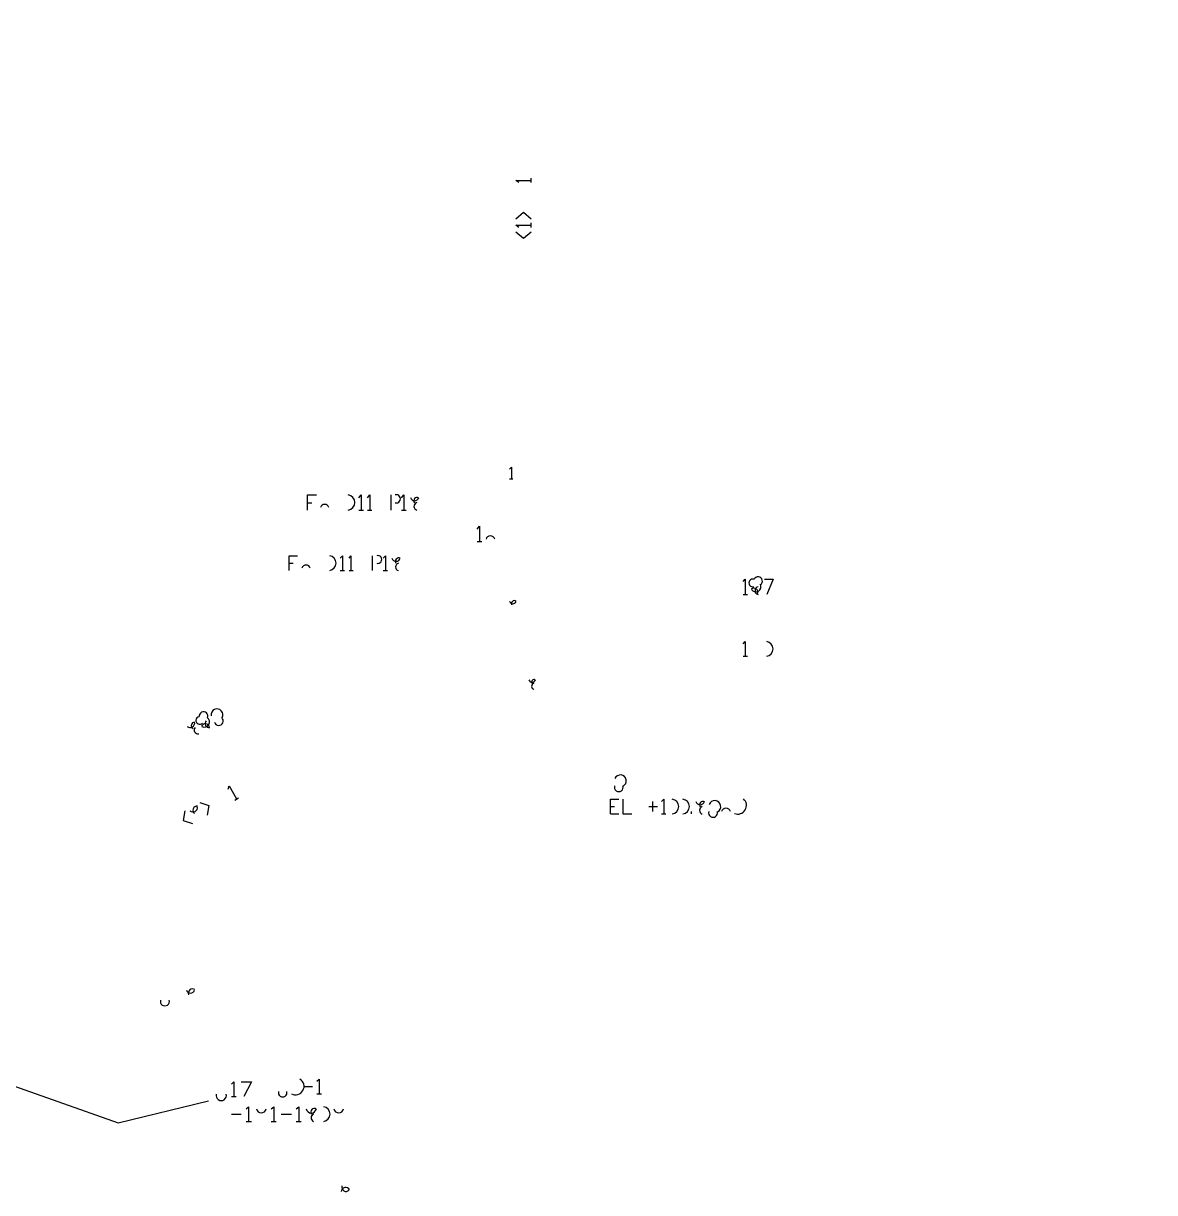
# Model space of a CAD drawing. Header units: millimetres. Extents: x 35 to 1147, y 31 to 824.
# Drawn here: x 467.6 to 762.1, y 252.9 to 557.3 of the extents above; entities that cross this region are included whole.
import ezdxf

# ---------------------------------------------------------------- set-up
doc = ezdxf.new("R2010")
doc.units = ezdxf.units.MM
for name, color, linetype in [('ARCS', 4, 'Continuous'), ('CURVES', 6, 'Continuous'), ('LINES', 7, 'Continuous')]:
    doc.layers.add(name, color=color, linetype=linetype)

msp = doc.modelspace()

# ---------------------------------------------------------------- linework, layer by layer
at = {"layer": 'ARCS'}
for centre, radius, start, end in [((625.06, 573.94), 156.18, 270.022, 270.022), ((603.19, 510.28), 74.52, 90.2076, 90.2076), ((603.73, 547.54), 37.26, 89.5848, 89.5848), ((624.94, 495.85), 78.09, 269.956, 269.956), ((598.03, 520.57), 3.09, 0.5563, 0.5563), ((594.91, 517.24), 3.36, 90.5116, 90.5116), ((594.97, 518.89), 1.59, 88.9191, 88.9191), ((601.09, 517.21), 3.33, 270.5162, 270.5162), ((599.53, 520.51), 1.47, 358.8309, 358.8309), ((597.94, 513.82), 3.06, 181.1233, 181.1233), ((596.47, 513.94), 1.47, 177.6627, 177.6627), ((601.03, 515.53), 1.65, 268.9584, 268.9584), ((515.05, 371.95), 102.08, 209.9934, 209.9934), ((557.83, 435.7), 18.45, 0.1863, 0.1863), ((557.74, 429.46), 18.42, 180.1866, 180.1866), ((566.95, 435.58), 9.09, 359.6218, 359.6218), ((588.34, 432.49), 12.18, 0.1411, 0.1411), ((553.15, 419.89), 18.45, 0.0932, 0.0932), ((548.5, 429.58), 9.18, 179.6255, 179.6255), ((594.43, 432.43), 6.09, 359.7178, 359.7178), ((601.15, 438.07), 3.23, 317.2605, 317.2605), ((602.26, 436.9), 1.61, 315, 315), ((514.87, 346.78), 89.64, 30.1778, 30.1778), ((539.35, 432.64), 3.12, 90.5509, 90.5509), ((539.41, 434.08), 1.44, 88.8065, 88.8065), ((576.22, 432.52), 3.12, 271.1017, 271.1017), ((602.38, 434.29), 1.97, 254.0546, 254.0546), ((602.47, 435.79), 0.994, 275.1944, 275.1944), ((602.05, 435.43), 0.518, 259.992, 259.992), ((602.95, 435.73), 1.41, 273.6522, 273.6522), ((602.83, 435.67), 1.23, 274.1849, 274.1849), ((602.29, 435.22), 0.666, 262.2348, 262.2348), ((602.23, 435.85), 0.577, 278.9726, 278.9726), ((603.28, 435.73), 1.59, 90, 90), ((602.77, 434.89), 0.934, 264.4725, 264.4725), ((602.65, 434.98), 0.785, 263.4181, 263.4181), ((603.4, 435.67), 1.47, 274.6669, 274.6669), ((602.86, 436.51), 0.904, 174.2894, 174.2894), ((603.25, 435.01), 1.11, 355.3645, 355.3645), ((602.92, 436.87), 0.726, 172.875, 172.875), ((603.64, 436.33), 1.32, 183.9005, 183.9005), ((603.73, 435.55), 1.41, 93.6522, 93.6522), ((604.87, 432.7), 2.54, 104.3646, 104.3646), ((603.16, 434.98), 0.789, 261.2538, 261.2538), ((603.31, 434.62), 0.932, 356.3086, 356.3086), ((603.16, 436.99), 0.607, 171.4692, 171.4692), ((603.55, 436.69), 0.994, 185.1944, 185.1944), ((603.97, 435.55), 1.41, 93.6522, 93.6522), ((603.31, 436.06), 0.661, 140.5275, 140.5275), ((603.52, 436.51), 0.819, 81.573, 81.573), ((603.67, 436.81), 0.755, 186.8428, 186.8428), ((603.91, 436.39), 0.934, 84.4725, 84.4725), ((603.73, 435.58), 0.752, 156.5014, 156.5014), ((603.55, 437.05), 0.518, 190.008, 190.008), ((603.94, 434.68), 0.816, 342.8973, 342.8973), ((604.33, 435.52), 1.2, 94.2892, 94.2892), ((604.15, 436.39), 0.934, 84.4725, 84.4725), ((604.78, 434.05), 1.36, 97.5946, 97.5946), ((604.45, 435.64), 0.964, 95.3558, 95.3558), ((604.51, 436.24), 0.845, 83.8845, 83.8845), ((604.63, 436.24), 0.726, 82.875, 82.875), ((604.84, 435.64), 0.612, 101.3099, 101.3099), ((551.92, 432.58), 1.99, 276.9112, 83.0888), ((564.7, 433.54), 1.06, 253.6105, 106.3895), ((569.47, 434.2), 1.14, 197.9691, 341.0754), ((570.13, 433.03), 0.879, 64.29, 216.4692), ((570.28, 431.59), 0.99, 104.4703, 256.373), ((576.1, 431.05), 1.41, 267.5634, 267.5634), ((588.85, 427.54), 5.07, 0.678, 0.678), ((597.22, 432.64), 0.603, 275.7106, 275.7106), ((598, 433.09), 0.882, 162.1811, 162.1811), ((598.84, 432.79), 1.71, 168.887, 168.887), ((598.84, 432.22), 1.71, 10.1247, 10.1247), ((598.84, 432.22), 1.71, 10.1247, 10.1247), ((598, 432.91), 0.866, 165.9638, 165.9638), ((598, 432.91), 0.866, 165.9638, 165.9638), ((598.84, 432.67), 1.69, 172.875, 172.875), ((598.84, 432.67), 1.69, 172.875, 172.875), ((598, 432.64), 0.849, 171.8699, 171.8699), ((598.84, 432.49), 1.68, 178.977, 178.977), ((598.84, 432.49), 1.68, 1.023, 1.023), ((598.84, 432.4), 1.68, 4.0856, 4.0856), ((599.65, 432.28), 0.878, 7.8533, 7.8533), ((599.68, 432.28), 0.849, 8.1301, 8.1301), ((599.68, 432.43), 0.841, 357.9546, 357.9546), ((599.68, 432.37), 0.841, 2.0454, 2.0454), ((600.01, 432.91), 0.815, 96.3402, 96.3402), ((603.37, 430.21), 3.91, 152.057, 152.057), ((601.81, 432.49), 1.95, 331.46, 331.46), ((601.78, 431.26), 1.75, 149.0362, 149.0362), ((601.9, 433.48), 1.05, 246.3706, 246.3706), ((602.65, 431.77), 0.942, 322.7652, 322.7652), ((603.31, 434.32), 0.57, 0, 0), ((603.91, 434.32), 0.731, 340.821, 340.821), ((603.73, 434.11), 0.532, 343.6105, 343.6105), ((605.23, 430.51), 1.97, 333.8247, 333.8247), ((617.29, 422.17), 10.45, 329.8265, 329.8265), ((553.12, 413.62), 18.36, 180.1872, 180.1872), ((546.04, 430.96), 1.14, 18.4349, 161.5651), ((586, 416.89), 14.52, 0.1184, 0.1184), ((591.28, 427.42), 2.4, 358.5679, 358.5679), ((603.28, 423.25), 8.05, 111.8807, 111.8807), ((602.23, 426.4), 3.58, 110.1062, 110.1062), ((602.08, 429.46), 1.64, 331.5571, 331.5571), ((602.83, 428.83), 0.691, 325.6197, 325.6197), ((604.99, 427.78), 1.72, 332.9873, 332.9873), ((605.92, 429.91), 0.882, 324.6888, 324.6888), ((606.91, 428.8), 0.726, 277.125, 277.125), ((562.27, 419.83), 9.09, 359.8109, 359.8109), ((583.75, 424.48), 3.12, 90.5509, 90.5509), ((583.81, 425.92), 1.44, 88.8065, 88.8065), ((588.76, 421.27), 5.04, 180.341, 180.341), ((593.86, 424.36), 3.12, 271.1017, 271.1017), ((597.4, 424.54), 3.6, 0.9548, 0.9548), ((599.2, 424.42), 1.8, 358.0908, 358.0908), ((599.35, 424.78), 1.74, 170.0494, 170.0494), ((599.35, 424.72), 1.73, 172.0107, 172.0107), ((599.41, 424.6), 1.65, 175.8404, 175.8404), ((599.41, 424.54), 1.65, 177.9174, 177.9174), ((602.41, 422.56), 4.22, 30.7544, 30.7544), ((603.64, 423.07), 4.68, 235.6993, 235.6993), ((605.5, 427.3), 0.684, 322.125, 322.125), ((586.21, 421.33), 2.49, 179.3097, 179.3097), ((593.26, 416.83), 7.26, 359.7632, 359.7632), ((589.18, 422.74), 1.18, 14.7436, 165.2564), ((593.74, 422.83), 1.47, 267.6627, 267.6627), ((597.73, 424.54), 0.661, 272.6026, 272.6026), ((599.35, 424.18), 1.7, 14.2811, 14.2811), ((599.35, 424.27), 1.68, 11.3099, 11.3099), ((598.57, 425.08), 0.845, 163.4956, 163.4956), ((599.38, 424.36), 1.64, 8.427, 8.427), ((599.38, 424.45), 1.63, 5.2901, 5.2901), ((598.57, 424.93), 0.824, 169.5085, 169.5085), ((598.6, 424.81), 0.853, 169.8753, 169.8753), ((598.6, 424.66), 0.842, 175.9144, 175.9144), ((600.22, 424.24), 0.908, 7.5946, 7.5946), ((600.25, 424.39), 0.871, 358.0251, 358.0251), ((600.25, 424.33), 0.871, 1.9749, 1.9749), ((600.25, 424.3), 0.872, 3.9452, 3.9452), ((601.96, 421.06), 2.52, 231.7662, 231.7662), ((601.99, 422.11), 1.71, 210.6186, 210.6186), ((601.93, 422.41), 1.63, 200.4328, 200.4328), ((601.99, 422.23), 1.65, 207.0309, 207.0309), ((601.99, 422.29), 1.62, 205.1448, 205.1448), ((602.11, 421.9), 1.72, 41.4677, 41.4677), ((602.05, 422.11), 1.64, 34.5625, 34.5625), ((602.11, 421.99), 1.66, 39.144, 39.144), ((602.23, 421.9), 1.63, 44.2559, 44.2559), ((603.43, 423.04), 1.68, 91.023, 91.023), ((602.83, 422.38), 0.876, 38.047, 38.047), ((602.8, 422.5), 0.834, 30.2564, 30.2564), ((602.83, 422.44), 0.841, 34.8245, 34.8245), ((602.86, 422.38), 0.853, 39.2894, 39.2894), ((604.3, 423.55), 2.14, 29.4454, 29.4454), ((603.49, 423.88), 0.841, 87.9546, 87.9546), ((621.79, 419.47), 5.26, 329.4847, 329.4847), ((639.34, 410.71), 14.34, 180.1199, 180.1199), ((543.91, 413.74), 9.15, 179.6243, 179.6243), ((599.05, 420.31), 2.68, 300.3027, 300.3027), ((599.65, 419.08), 1.36, 297.6995, 297.6995), ((600.73, 421.39), 0.642, 307.4054, 307.4054), ((601.09, 422.2), 0.845, 196.5044, 196.5044), ((601.18, 421.75), 0.872, 206.5651, 206.5651), ((603.31, 417.67), 3, 330.611, 330.611), ((601.18, 421.93), 0.847, 202.9321, 202.9321), ((601.24, 422.08), 0.759, 198.4349, 198.4349), ((624.79, 419.44), 1.71, 281.113, 281.113), ((624.79, 419.44), 1.71, 281.113, 281.113), ((624.97, 419.44), 1.69, 275.1022, 275.1022), ((625.06, 419.44), 1.68, 87.9546, 87.9546), ((625.06, 419.44), 1.68, 272.0454, 272.0454), ((625.24, 419.44), 1.7, 81.8699, 81.8699), ((625.24, 419.44), 1.7, 81.8699, 81.8699), ((625.36, 419.44), 1.72, 77.9052, 77.9052), ((625.24, 420.28), 0.849, 81.8699, 81.8699), ((625.12, 421.06), 0.603, 185.7106, 185.7106), ((625.51, 420.28), 0.866, 75.9638, 75.9638), ((625.51, 420.28), 0.866, 75.9638, 75.9638), ((625.63, 420.28), 0.866, 75.9638, 75.9638), ((534.67, 416.8), 3.12, 90.5509, 90.5509), ((534.73, 418.3), 1.5, 88.8542, 88.8542), ((547.06, 416.8), 1.94, 278.8807, 81.1193), ((559.9, 417.76), 1.01, 252.646, 107.354), ((564.64, 418.42), 1.12, 195.5241, 344.4759), ((565.33, 417.28), 0.883, 65.0952, 214.8245), ((571.54, 416.71), 3.15, 271.0912, 271.0912), ((597.22, 416.8), 0.603, 275.7106, 275.7106), ((598.84, 416.5), 1.73, 14.0362, 14.0362), ((598.84, 416.62), 1.71, 10.1247, 10.1247), ((598, 417.31), 0.866, 165.9638, 165.9638), ((598, 417.31), 0.866, 165.9638, 165.9638), ((598.84, 417.07), 1.69, 172.875, 172.875), ((598.84, 417.07), 1.69, 172.875, 172.875), ((598.84, 417.01), 1.69, 174.8978, 174.8978), ((598.84, 416.71), 1.69, 7.125, 7.125), ((598, 417.16), 0.849, 171.8699, 171.8699), ((598.84, 416.83), 1.68, 181.023, 181.023), ((598.84, 416.8), 1.68, 4.0856, 4.0856), ((598, 416.89), 0.841, 177.9546, 177.9546), ((599.65, 416.62), 0.888, 11.6894, 11.6894), ((599.68, 416.68), 0.849, 8.1301, 8.1301), ((599.68, 416.77), 0.841, 2.0454, 2.0454), ((599.68, 416.74), 0.842, 4.0856, 4.0856), ((600.01, 417.19), 0.696, 97.4314, 97.4314), ((603.37, 414.61), 3.91, 152.057, 152.057), ((601.81, 416.77), 1.89, 334.6538, 334.6538), ((601.78, 415.66), 1.75, 149.0362, 149.0362), ((602.65, 416.11), 0.907, 325.7843, 325.7843), ((604.9, 416.5), 2.08, 326.7683, 326.7683), ((617.71, 407.71), 10.2, 330.1924, 330.1924), ((625.06, 410.62), 7.14, 270.4815, 270.4815), ((624.76, 416.08), 1.7, 261.8699, 261.8699), ((624.76, 416.08), 1.7, 261.8699, 261.8699), ((624.94, 416.08), 1.68, 267.9546, 267.9546), ((625.06, 416.08), 1.69, 96.1155, 96.1155), ((625.06, 416.08), 1.68, 272.0454, 272.0454), ((625.24, 416.11), 1.69, 102.308, 102.308), ((625.24, 416.11), 1.69, 102.308, 102.308), ((625.3, 416.11), 1.7, 104.2811, 104.2811), ((624.82, 418.63), 0.872, 273.9452, 273.9452), ((624.82, 418.6), 0.842, 274.0856, 274.0856), ((624.91, 418.6), 0.841, 267.9546, 267.9546), ((624.94, 418.6), 0.842, 265.9144, 265.9144), ((625.12, 416.92), 0.84, 90, 90), ((625.24, 416.92), 0.849, 98.1301, 98.1301), ((625.21, 416.95), 0.815, 96.3402, 96.3402), ((625.21, 416.95), 0.815, 96.3402, 96.3402), ((632.17, 410.77), 7.17, 179.7603, 179.7603), ((541.21, 415.18), 1.12, 15.124, 164.0546), ((565.48, 415.81), 0.99, 103.627, 255.5297), ((571.42, 415.24), 1.44, 267.6141, 267.6141), ((602.2, 413.14), 2.68, 105.5928, 105.5928), ((602.05, 414.52), 1.34, 99.0395, 99.0395), ((605.23, 414.91), 1.97, 333.8247, 333.8247), ((605.92, 414.31), 0.882, 324.6888, 324.6888), ((606.91, 413.2), 0.726, 277.125, 277.125), ((624.55, 415.3), 0.794, 259.1145, 259.1145), ((624.55, 415.3), 0.794, 259.1145, 259.1145), ((624.82, 415.24), 0.842, 265.9144, 265.9144), ((624.94, 415.24), 0.842, 265.9144, 265.9144), ((625.06, 414.49), 0.541, 3.1798, 3.1798), ((553.99, 368.71), 44.83, 29.6355, 29.6355), ((601.09, 408.19), 3.22, 44.2462, 44.2462), ((602.95, 410.05), 1.41, 273.6522, 273.6522), ((602.47, 410.17), 0.934, 275.5275, 275.5275), ((602.83, 410.11), 1.23, 274.1849, 274.1849), ((603.28, 410.08), 1.56, 90, 90), ((603.4, 409.99), 1.47, 274.6669, 274.6669), ((602.86, 410.83), 0.904, 174.2894, 174.2894), ((602.92, 411.19), 0.726, 172.875, 172.875), ((603.64, 410.65), 1.32, 183.9005, 183.9005), ((603.73, 409.87), 1.41, 93.6522, 93.6522), ((603.16, 411.43), 0.607, 171.4692, 171.4692), ((603.55, 411.01), 0.994, 185.1944, 185.1944), ((603.97, 409.9), 1.38, 93.7314, 93.7314), ((603.58, 410.05), 0.872, 153.4349, 153.4349), ((603.52, 410.86), 0.789, 81.2538, 81.2538), ((604.99, 411.43), 2.13, 256.1593, 256.1593), ((603.67, 411.25), 0.755, 186.8428, 186.8428), ((603.91, 410.71), 0.934, 84.4725, 84.4725), ((603.55, 411.37), 0.518, 190.008, 190.008), ((604.33, 409.93), 1.23, 94.1849, 94.1849), ((604.15, 410.71), 0.934, 84.4725, 84.4725), ((604.45, 409.99), 0.934, 95.5275, 95.5275), ((604.51, 410.68), 0.845, 83.8845, 83.8845), ((604.57, 410.71), 0.819, 246.2505, 246.2505), ((604.63, 410.59), 0.696, 82.5686, 82.5686), ((626.68, 410.98), 1.71, 190.1247, 190.1247), ((626.68, 410.98), 1.71, 190.1247, 190.1247), ((626.68, 410.41), 1.71, 348.887, 348.887), ((626.68, 410.89), 1.69, 187.125, 187.125), ((626.68, 410.59), 1.69, 354.8978, 354.8978), ((626.68, 410.53), 1.69, 352.875, 352.875), ((625.87, 410.92), 0.878, 187.8533, 187.8533), ((625.84, 410.92), 0.849, 188.1301, 188.1301), ((626.68, 410.71), 1.68, 358.977, 358.977), ((626.68, 410.71), 1.68, 181.023, 181.023), ((625.84, 410.86), 0.842, 184.0856, 184.0856), ((625.84, 410.77), 0.841, 177.9546, 177.9546), ((627.52, 410.11), 0.882, 342.1811, 342.1811), ((627.52, 410.29), 0.866, 345.9638, 345.9638), ((627.52, 410.56), 0.849, 351.8699, 351.8699), ((627.52, 410.44), 0.849, 351.8699, 351.8699), ((628.3, 410.56), 0.603, 95.7106, 95.7106), ((657.46, 411.64), 1.01, 72.646, 287.354), ((658.3, 410.65), 1.32, 211.185, 28.9264), ((658.87, 412.12), 1.11, 304.1597, 156.6148), ((603.19, 406), 4.21, 93.6782, 93.6782), ((602.32, 409.24), 1.61, 41.9872, 41.9872), ((602.05, 409.75), 0.518, 259.992, 259.992), ((602.29, 409.57), 0.696, 262.5686, 262.5686), ((603.73, 408.1), 2.12, 82.6736, 82.6736), ((602.23, 410.17), 0.577, 278.9726, 278.9726), ((602.65, 409.36), 0.845, 263.8845, 263.8845), ((602.77, 409.21), 0.934, 264.4725, 264.4725), ((603.25, 409.33), 1.11, 355.3645, 355.3645), ((603.16, 409.3), 0.789, 261.2538, 261.2538), ((603.31, 408.97), 0.934, 354.4725, 354.4725), ((603.31, 408.73), 0.571, 3.0128, 3.0128), ((603.94, 409.06), 0.8, 347.0054, 347.0054), ((603.73, 408.46), 0.541, 340.56, 340.56), ((603.91, 408.7), 0.713, 345.3791, 345.3791), ((604.84, 410.02), 0.553, 102.5288, 102.5288), ((622.06, 405.1), 5.08, 329.5002, 329.5002), ((624.94, 407.05), 3.57, 269.0371, 269.0371), ((639.34, 394.54), 14.34, 180.2397, 180.2397), ((657.73, 409.15), 1.11, 335.3231, 125.1342), ((659.14, 409.66), 1.06, 106.3895, 253.6105), ((595.03, 407.14), 0.892, 199.0256, 339.6769), ((595.45, 406.24), 0.801, 56.9761, 203.9625), ((624.79, 405.16), 1.71, 281.113, 281.113), ((624.79, 405.16), 1.71, 281.113, 281.113), ((624.97, 405.16), 1.69, 275.1022, 275.1022), ((625.06, 405.16), 1.68, 87.9546, 87.9546), ((625.06, 405.16), 1.68, 272.0454, 272.0454), ((625.24, 405.16), 1.7, 81.8699, 81.8699), ((625.24, 405.16), 1.7, 81.8699, 81.8699), ((625.36, 405.16), 1.72, 77.9052, 77.9052), ((624.82, 404.35), 0.872, 273.9452, 273.9452), ((624.82, 404.32), 0.842, 274.0856, 274.0856), ((624.91, 404.32), 0.841, 267.9546, 267.9546), ((624.94, 404.32), 0.842, 265.9144, 265.9144), ((625.24, 406), 0.849, 81.8699, 81.8699), ((625.12, 406.78), 0.603, 185.7106, 185.7106), ((625.51, 406), 0.866, 75.9638, 75.9638), ((625.51, 406), 0.866, 75.9638, 75.9638), ((625.63, 406), 0.866, 75.9638, 75.9638), ((603.1, 401.29), 0.655, 105.9454, 105.9454), ((615.94, 390.43), 12.27, 329.925, 329.925), ((625.06, 394.48), 9, 270.382, 270.382), ((624.76, 401.8), 1.7, 261.8699, 261.8699), ((624.76, 401.8), 1.7, 261.8699, 261.8699), ((624.94, 401.8), 1.68, 267.9546, 267.9546), ((625.06, 401.8), 1.69, 96.1155, 96.1155), ((625.06, 401.8), 1.68, 272.0454, 272.0454), ((625.24, 401.8), 1.72, 102.0948, 102.0948), ((625.24, 401.8), 1.72, 102.0948, 102.0948), ((625.3, 401.8), 1.73, 104.0362, 104.0362), ((624.55, 400.96), 0.853, 259.8753, 259.8753), ((624.55, 400.96), 0.853, 259.8753, 259.8753), ((624.82, 400.96), 0.842, 265.9144, 265.9144), ((624.94, 400.96), 0.842, 265.9144, 265.9144), ((625.12, 402.64), 0.84, 90, 90), ((625.24, 402.61), 0.878, 97.8533, 97.8533), ((625.21, 402.64), 0.845, 96.1155, 96.1155), ((625.21, 402.64), 0.845, 96.1155, 96.1155), ((632.17, 394.66), 7.17, 179.5205, 179.5205), ((611.41, 378.91), 20.55, 112.9351, 112.9351), ((607.48, 388.45), 10.3, 112.607, 112.607), ((602.2, 398.26), 0.54, 90, 90), ((602.68, 399.13), 0.63, 90, 90), ((602.98, 400.15), 0.644, 117.7585, 117.7585), ((603.4, 399.19), 0.524, 23.6294, 23.6294), ((625.06, 400.18), 0.543, 6.3402, 6.3402), ((470.77, 346.51), 51.06, 209.9244, 209.9244), ((596.17, 393.7), 4.22, 33.6901, 33.6901), ((598.24, 394.21), 2.06, 21.3369, 21.3369), ((600.16, 396.01), 0.564, 64.7989, 64.7989), ((600.97, 396.58), 0.604, 63.4349, 63.4349), ((601.69, 397.42), 0.661, 87.3974, 87.3974), ((603.91, 396.25), 1.71, 285.2551, 285.2551), ((603.97, 396.25), 1.73, 287.1759, 287.1759), ((603.97, 396.25), 1.73, 287.1759, 287.1759), ((604.09, 396.37), 1.65, 292.3801, 292.3801), ((604.18, 396.37), 1.66, 117.951, 117.951), ((604.27, 396.37), 1.71, 120.6186, 120.6186), ((604.36, 396.49), 1.66, 125.4171, 125.4171), ((604.45, 396.49), 1.71, 127.875, 127.875), ((603.88, 397.18), 0.859, 114.7751, 114.7751), ((603.91, 397.18), 0.872, 116.5651, 116.5651), ((604.03, 397.21), 0.907, 124.2157, 124.2157), ((603.97, 397.24), 0.849, 122.0054, 122.0054), ((604, 395.41), 0.819, 278.427, 278.427), ((604.15, 395.41), 0.837, 284.5345, 284.5345), ((604.15, 395.41), 0.837, 284.5345, 284.5345), ((604.27, 395.53), 0.837, 284.5345, 284.5345), ((626.68, 394.81), 1.71, 191.113, 191.113), ((626.68, 394.78), 1.71, 190.1247, 190.1247), ((626.68, 394.21), 1.71, 348.887, 348.887), ((626.68, 394.72), 1.7, 188.1301, 188.1301), ((626.68, 394.42), 1.69, 353.8845, 353.8845), ((626.68, 394.33), 1.69, 352.875, 352.875), ((626.68, 394.54), 1.68, 357.9546, 357.9546), ((626.68, 394.54), 1.68, 182.0454, 182.0454), ((660.82, 394.48), 1.94, 278.8807, 81.1193), ((592.03, 391.51), 1.23, 274.1849, 274.1849), ((592.27, 391.51), 1.35, 273.8141, 273.8141), ((592.51, 391.42), 1.5, 91.1458, 91.1458), ((592.06, 392.11), 0.904, 174.2894, 174.2894), ((592.63, 391.39), 1.47, 273.5035, 273.5035), ((592.15, 392.47), 0.755, 173.1572, 173.1572), ((592.87, 391.93), 1.35, 183.8141, 183.8141), ((592.93, 391.3), 1.38, 93.7314, 93.7314), ((592.36, 392.83), 0.607, 171.4692, 171.4692), ((592.81, 392.29), 1.05, 184.8991, 184.8991), ((593.17, 391.3), 1.38, 93.7314, 93.7314), ((592.72, 392.17), 0.76, 80.9097, 80.9097), ((592.87, 392.65), 0.755, 186.8428, 186.8428), ((593.11, 392.11), 0.934, 84.4725, 84.4725), ((593.35, 392.11), 0.934, 84.4725, 84.4725), ((593.71, 392.08), 0.845, 83.8845, 83.8845), ((604.75, 394.87), 0.659, 30.0686, 30.0686), ((621.19, 387.22), 6.14, 328.7961, 328.7961), ((624.94, 389.98), 4.5, 269.2361, 269.2361), ((625.87, 394.72), 0.878, 187.8533, 187.8533), ((625.84, 394.72), 0.849, 188.1301, 188.1301), ((625.84, 394.75), 0.841, 182.0454, 182.0454), ((625.84, 394.66), 0.842, 175.9144, 175.9144), ((627.52, 394.09), 0.866, 345.9638, 345.9638), ((627.52, 393.97), 0.866, 345.9638, 345.9638), ((627.52, 394.36), 0.849, 351.8699, 351.8699), ((627.52, 394.24), 0.849, 351.8699, 351.8699), ((628.3, 394.42), 0.543, 96.3402, 96.3402), ((591.25, 391.03), 0.518, 259.992, 259.992), ((591.67, 391.45), 0.934, 275.5275, 275.5275), ((591.49, 390.85), 0.696, 262.5686, 262.5686), ((594.49, 388.57), 3.67, 120.9638, 120.9638), ((591.43, 391.45), 0.577, 278.9726, 278.9726), ((591.85, 390.76), 0.845, 263.8845, 263.8845), ((592.09, 390.64), 0.964, 264.6442, 264.6442), ((592.51, 390.61), 1.17, 355.6013, 355.6013), ((592.51, 390.31), 0.93, 358.1524, 358.1524), ((592.45, 390.7), 0.785, 263.4181, 263.4181), ((593.62, 390.22), 1.85, 119.0546, 119.0546), ((592.51, 390.13), 0.571, 3.0128, 3.0128), ((593.53, 391.33), 1.23, 94.1849, 94.1849), ((593.23, 390.28), 0.845, 343.4956, 343.4956), ((592.93, 389.86), 0.541, 340.56, 340.56), ((593.11, 390.07), 0.706, 347.7352, 347.7352), ((593.77, 391.24), 0.964, 95.3558, 95.3558), ((593.95, 391.84), 0.726, 82.875, 82.875), ((594.13, 391.24), 0.607, 98.5308, 98.5308), ((544.81, 252.76), 136.52, 150.049, 150.049), ((624.79, 387.16), 1.71, 281.113, 281.113), ((624.79, 387.16), 1.71, 281.113, 281.113), ((624.97, 387.16), 1.69, 275.1022, 275.1022), ((625.06, 387.16), 1.68, 87.9546, 87.9546), ((625.06, 387.16), 1.68, 272.0454, 272.0454), ((625.24, 387.16), 1.7, 81.8699, 81.8699), ((625.24, 387.16), 1.7, 81.8699, 81.8699), ((625.36, 387.16), 1.72, 77.9052, 77.9052), ((624.82, 386.35), 0.872, 273.9452, 273.9452), ((624.82, 386.32), 0.842, 274.0856, 274.0856), ((624.91, 386.32), 0.841, 267.9546, 267.9546), ((624.94, 386.32), 0.842, 265.9144, 265.9144), ((625.24, 388), 0.849, 81.8699, 81.8699), ((625.12, 388.78), 0.603, 185.7106, 185.7106), ((625.51, 388), 0.866, 75.9638, 75.9638), ((625.51, 388), 0.866, 75.9638, 75.9638), ((625.63, 388), 0.866, 75.9638, 75.9638), ((600.07, 386.68), 0.874, 195.4222, 343.4956), ((600.7, 384.73), 0.801, 103.4957, 257.4712), ((600.58, 385.84), 0.66, 63.4349, 213.6901), ((514.51, 376.99), 1.12, 337.249, 186.953), ((518.02, 377.32), 1.54, 330.2551, 188.427), ((511.06, 375.16), 1.16, 227.1211, 11.8887), ((512.2, 374.53), 0.878, 90, 246.0375), ((513.52, 375.85), 1.01, 103.627, 316.2189), ((514.99, 373.9), 1.07, 8.7462, 154.2307), ((514.75, 375.46), 1.32, 241.0736, 58.815), ((515.95, 375.04), 1.01, 136.1691, 282.3391), ((518.47, 375.73), 1.17, 196.5571, 47.0454), ((513.07, 373.36), 1.01, 136.1691, 282.3391), ((622.84, 363.22), 3.36, 1.023, 1.023), ((521.26, 360.19), 3.37, 29.3022, 29.3022), ((522.7, 360.88), 1.56, 27.5528, 27.5528), ((619.42, 360.16), 3.12, 91.1017, 91.1017), ((619.54, 361.6), 1.44, 87.6141, 87.6141), ((624.49, 363.1), 1.59, 357.8389, 357.8389), ((626.17, 360.04), 3.12, 270.5509, 270.5509), ((525.67, 359.08), 3.05, 300.0942, 300.0942), ((526.3, 357.79), 1.4, 298.2174, 298.2174), ((622.81, 356.98), 3.33, 181.0322, 181.0322), ((623.02, 360.13), 1.54, 297.0956, 157.2176), ((626.11, 358.57), 1.41, 268.7811, 268.7811), ((519.76, 355.96), 3.07, 120.5792, 120.5792), ((519.13, 357.22), 1.44, 118.706, 118.706), ((524.26, 354.85), 3.27, 210.3322, 210.3322), ((621.13, 357.1), 1.65, 177.9174, 177.9174), ((622.6, 358.48), 1.14, 161.5651, 18.4349), ((485.74, 286.93), 68.24, 150.0083, 150.0083), ((511.78, 353.17), 1.15, 226.0809, 13.3245), ((512.83, 352.45), 1.09, 84.8056, 231.1155), ((522.76, 354.16), 1.61, 206.5651, 206.5651), ((636.28, 353.44), 1.93, 277.125, 82.875), ((639.04, 353.44), 1.93, 277.125, 82.875), ((643.78, 355.06), 1.18, 194.7436, 345.2564), ((644.62, 352.45), 1.01, 106.8584, 252.1213), ((644.5, 353.92), 0.878, 63.4349, 216.0274), ((647.56, 353.41), 1.58, 299.1676, 158.0089), ((653.56, 353.74), 2.27, 249.2744, 48.3665), ((647.14, 351.82), 1.18, 165.2564, 14.7436), ((650.5, 351.82), 1.18, 14.7436, 165.2564), ((507.85, 315.46), 14.55, 0.2363, 0.2363), ((486.91, 315.31), 12.63, 120.4034, 120.4034), ((483.85, 320.77), 6.25, 119.6425, 119.6425), ((481.24, 324.64), 1.67, 291.0375, 291.0375), ((481.24, 324.7), 1.62, 291.8014, 291.8014), ((481.36, 324.7), 1.66, 295.641, 295.641), ((481.42, 324.7), 1.69, 297.4744, 297.4744), ((481.42, 324.79), 1.67, 122.55, 122.55), ((481.51, 324.85), 1.58, 128.8298, 128.8298), ((481.6, 324.85), 1.64, 131.2847, 131.2847), ((481.69, 324.94), 1.63, 135.7441, 135.7441), ((481.12, 325.51), 0.778, 117.5528, 117.5528), ((481.15, 325.54), 0.767, 120.5792, 120.5792), ((481.21, 325.54), 0.799, 124.2869, 124.2869), ((481.27, 325.57), 0.811, 128.991, 128.991), ((507.79, 314.38), 13.41, 0.2564, 0.2564), ((481.45, 323.8), 0.882, 287.8189, 287.8189), ((481.45, 323.95), 0.797, 289.7989, 289.7989), ((481.57, 323.95), 0.797, 289.7989, 289.7989), ((481.72, 323.95), 0.832, 295.641, 295.641), ((482.23, 323.41), 0.595, 40.9144, 40.9144), ((514.45, 314.26), 6.63, 359.4815, 359.4815), ((515.02, 315.34), 7.14, 359.5185, 359.5185), ((488.89, 259.3), 59.66, 150.2766, 150.2766), ((493.27, 304.6), 10.92, 90.1574, 90.1574), ((494.35, 304.6), 9.84, 90.1747, 90.1747), ((493.33, 309.94), 5.34, 89.6781, 89.6781), ((494.41, 309.4), 4.8, 89.6419, 89.6419), ((521.17, 304.48), 9.84, 270.1747, 270.1747), ((522.34, 304.48), 10.92, 270.3148, 270.3148), ((507.76, 293.62), 14.52, 180.2368, 180.2368), ((507.79, 294.7), 13.35, 180.2575, 180.2575), ((463.36, 274.69), 29.82, 149.4614, 149.4614), ((511.12, 305.98), 1.12, 195.5241, 344.4759), ((511.66, 304.84), 1.12, 57.2648, 202.8337), ((521.11, 299.65), 4.77, 269.6397, 269.6397), ((522.22, 299.11), 5.31, 269.3526, 269.3526), ((501.1, 294.82), 6.66, 179.4838, 179.4838), ((504.46, 302.74), 1.18, 165.2564, 14.7436), ((500.47, 293.74), 7.23, 179.5245, 179.5245), ((540.19, 283.9), 7.29, 0.4716, 0.4716), ((521.95, 283.03), 6.09, 359.7178, 359.7178), ((543.79, 283.78), 3.57, 359.0371, 359.0371), ((515.83, 280), 3.12, 90.5509, 90.5509), ((524.89, 282.88), 2.91, 357.6386, 357.6386), ((531.76, 282.34), 1.95, 56.3099, 56.3099), ((532.39, 283.03), 0.895, 50.4403, 50.4403), ((540.13, 277.66), 7.29, 180.4716, 180.4716), ((548.59, 282.28), 1.95, 306.8699, 306.8699), ((515.89, 281.5), 1.5, 88.8542, 88.8542), ((521.92, 276.82), 6, 179.4271, 179.4271), ((527.98, 279.76), 3.12, 271.1017, 271.1017), ((531.73, 279.22), 1.9, 127.9542, 127.9542), ((531.28, 279.97), 0.89, 122.6192, 122.6192), ((536.47, 277.78), 3.63, 179.053, 179.053), ((538.48, 280.6), 2.2, 240.6422, 60.6422), ((548.56, 279.16), 1.9, 235.3048, 235.3048), ((549.04, 281.47), 0.89, 302.6192, 302.6192), ((518.89, 276.94), 2.97, 178.8427, 178.8427), ((519.13, 278.26), 1.35, 166.9081, 12.5288), ((527.86, 278.29), 1.41, 267.5634, 267.5634), ((535.12, 278.98), 1.12, 164.4759, 15.5241), ((547.93, 278.5), 0.872, 229.1849, 229.1849), ((529.54, 275.02), 1.3, 193.3925, 346.6075), ((542.56, 275.02), 1.35, 192.8043, 347.1957), ((543.37, 273.88), 0.962, 58.7363, 210.6507), ((545.5, 273.4), 1.94, 278.8807, 81.1193), ((549.7, 275.02), 1.3, 193.3925, 346.6075), ((543.52, 272.44), 1.03, 110.556, 249.444), ((600.82, 194.86), 59.31, 150.3486, 150.3486), ((551.5, 253.15), 1.13, 26.5651, 175.9144), ((551.62, 254.41), 1.15, 166.6755, 313.9191)]:
    msp.add_arc(centre, radius, start, end, dxfattribs=at)
at = {"layer": 'CURVES'}
for p, q in [((596.56, 515.92), (595.84, 516.4)), ((595.84, 516.4), (599.8, 516.4)), ((595.84, 506.44), (597.76, 508.12)), ((597.76, 508.12), (599.8, 506.44)), ((596.56, 504.16), (595.84, 504.76)), ((595.84, 504.76), (599.8, 504.76)), ((595.84, 503.08), (597.76, 501.4)), ((597.76, 501.4), (599.8, 503.08)), ((594.16, 441.28), (594.64, 441.76)), ((594.64, 441.76), (594.64, 438.76)), ((541.6, 430.6), (541.6, 434.56)), ((541.6, 434.56), (543.88, 434.56)), ((554.92, 433.84), (555.52, 434.56)), ((555.52, 434.56), (555.52, 430.6)), ((557.2, 433.84), (557.8, 434.56)), ((557.8, 434.56), (557.8, 430.6)), ((566.08, 433.84), (566.68, 434.56)), ((566.68, 434.56), (566.68, 430.6)), ((585.76, 425.68), (586.36, 426.4)), ((586.36, 426.4), (586.36, 422.44)), ((536.8, 414.88), (536.8, 418.72)), ((536.8, 418.72), (538.96, 418.72)), ((550.12, 418.12), (550.72, 418.72)), ((550.72, 418.72), (550.72, 414.88)), ((552.4, 418.12), (552.88, 418.72)), ((552.88, 418.72), (552.88, 414.88)), ((561.28, 418.12), (561.88, 418.72)), ((561.88, 418.72), (561.88, 414.88)), ((655, 412), (655.48, 412.6)), ((655.48, 412.6), (655.48, 408.64)), ((660.52, 412.6), (662.8, 412.6)), ((662.8, 412.6), (661.12, 408.64)), ((655, 395.8), (655.48, 396.4)), ((655.48, 396.4), (655.48, 392.56)), ((520.96, 358), (521.2, 358.84)), ((521.2, 358.84), (523.12, 355.48)), ((513.52, 354.52), (515.92, 353.68)), ((515.92, 353.68), (515.44, 351.16)), ((620.44, 351.52), (620.44, 355.36)), ((620.44, 355.36), (622.6, 355.36)), ((623.68, 355.36), (623.68, 351.52)), ((633.76, 354.76), (634.36, 355.36)), ((634.36, 355.36), (634.36, 351.52)), ((509.68, 352.36), (509.2, 349.84)), ((623.68, 351.52), (625.96, 351.52)), ((509.2, 349.84), (511.6, 349)), ((430, 293.08), (492.28, 271.12)), ((521.8, 281.2), (522.4, 281.8)), ((522.4, 281.8), (522.4, 277.96)), ((524.32, 281.8), (526.96, 281.8)), ((526.96, 281.8), (525.04, 277.96)), ((544, 281.92), (544.6, 282.52)), ((544.6, 282.52), (544.6, 278.68)), ((492.28, 271.12), (515.8, 276.88)), ((525.64, 274.72), (526.24, 275.32)), ((526.24, 275.32), (526.24, 271.48)), ((532.12, 274.72), (532.84, 275.32)), ((532.84, 275.32), (532.84, 271.48)), ((538.6, 274.72), (539.32, 275.32)), ((539.32, 275.32), (539.32, 271.48))]:
    msp.add_line(p, q, dxfattribs=at)
at = {"layer": 'LINES'}
for p, q in [((599.8, 515.92), (599.8, 517)), ((599.8, 504.16), (599.8, 505.36)), ((594.16, 438.76), (595, 438.76)), ((541.6, 432.52), (542.68, 432.52)), ((563.32, 430.6), (563.32, 434.56)), ((554.92, 430.6), (556.12, 430.6)), ((557.2, 430.6), (558.28, 430.6)), ((566.08, 430.6), (567.28, 430.6)), ((585.76, 422.44), (586.96, 422.44)), ((558.52, 414.88), (558.52, 418.72)), ((536.8, 416.8), (537.88, 416.8)), ((550.12, 414.88), (551.2, 414.88)), ((552.4, 414.88), (553.48, 414.88)), ((561.28, 414.88), (562.36, 414.88)), ((655, 408.64), (656.08, 408.64)), ((655, 392.56), (656.08, 392.56)), ((522.64, 355.12), (523.6, 355.72)), ((620.44, 353.44), (621.52, 353.44)), ((630.4, 353.44), (632.68, 353.44)), ((631.48, 352.12), (631.48, 354.76)), ((620.44, 351.52), (622.6, 351.52)), ((633.76, 351.52), (634.84, 351.52)), ((641.56, 351.52), (641.56, 352.12)), ((540.64, 280.6), (542.92, 280.6)), ((521.8, 277.96), (523, 277.96)), ((544, 278.68), (545.2, 278.68)), ((521.8, 273.4), (524.32, 273.4)), ((525.64, 271.48), (526.96, 271.48)), ((532.12, 271.48), (533.44, 271.48)), ((534.76, 273.4), (537.4, 273.4)), ((538.6, 271.48), (539.92, 271.48))]:
    msp.add_line(p, q, dxfattribs=at)

doc.saveas('drawing.dxf')
